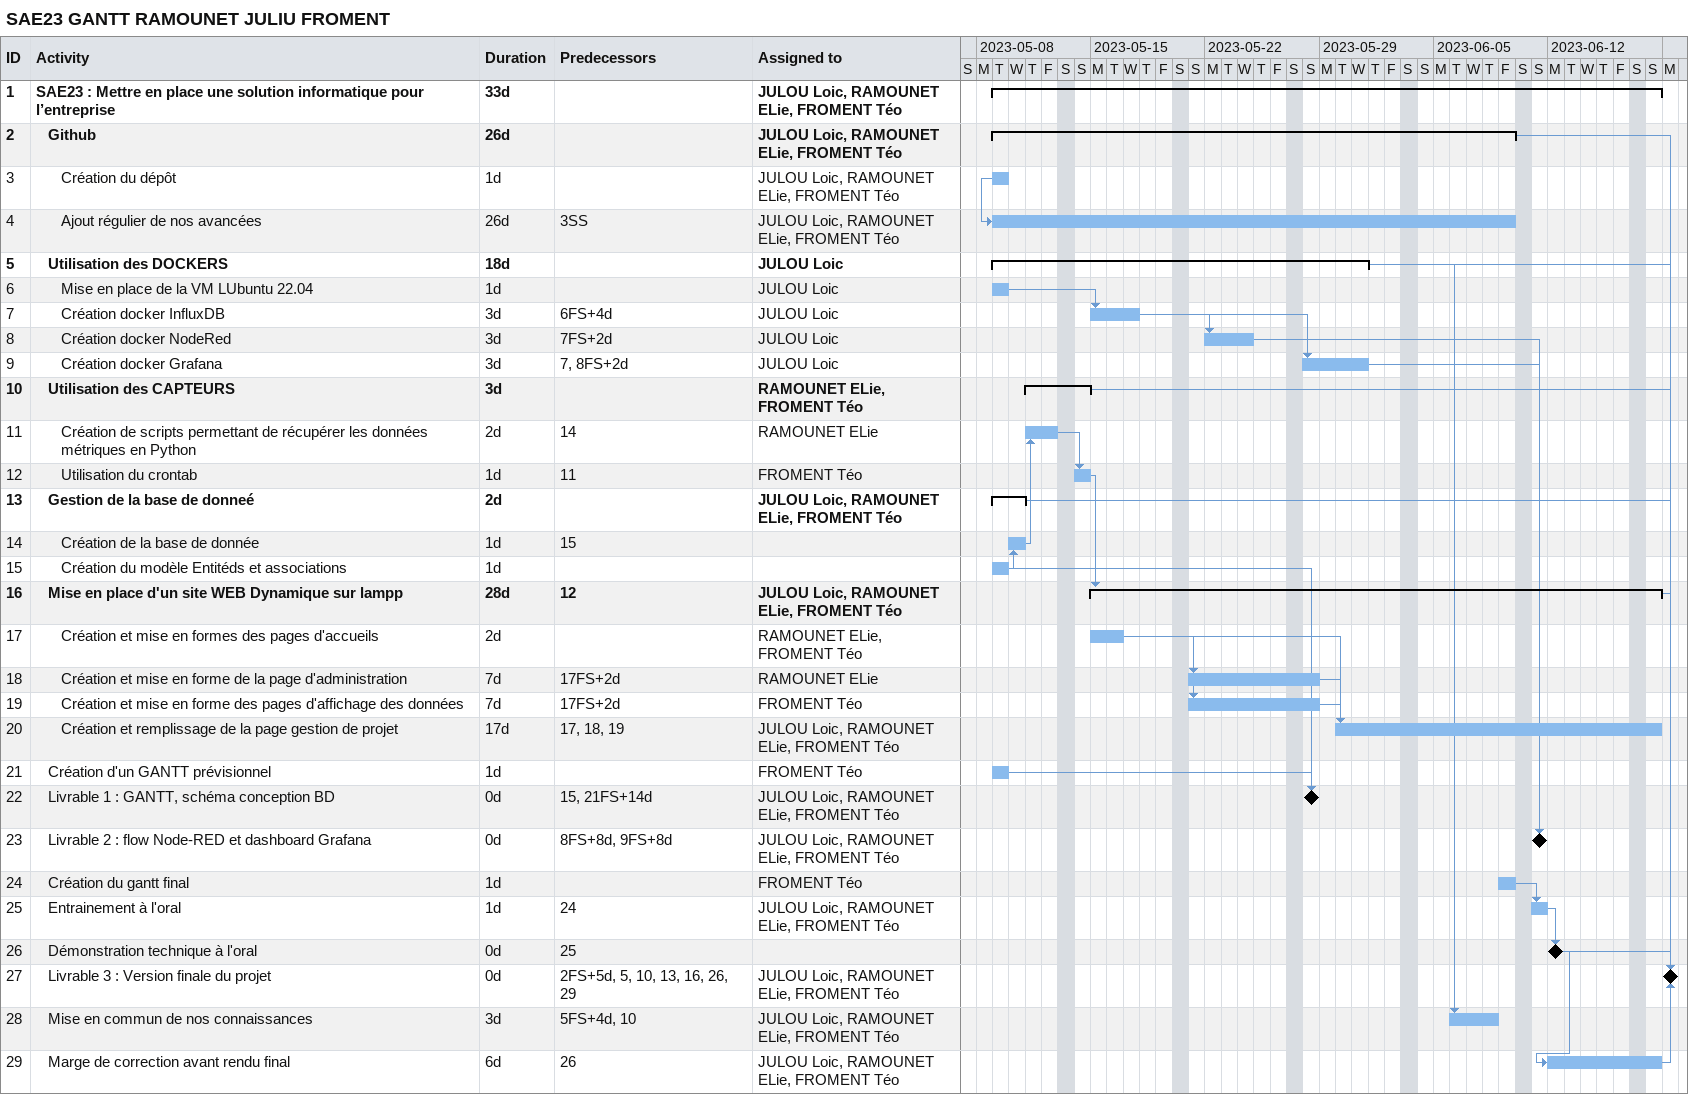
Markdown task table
SAE23 GANTT RAMOUNET JULIU FROMENT

| ID | Level | Task | Duration | Start | Finish | Predecessors | Resources |
|---|---|---|---|---|---|---|---|
| 1 | 1 | **SAE23 : Mettre en place une solution informatique pour l’entreprise** | 33d | 2023-05-09 | 2023-06-18 |  | JULOU Loic, RAMOUNET ELie, FROMENT Téo |
| 2 | 2 | **Github** | 26d | 2023-05-09 | 2023-06-09 |  | JULOU Loic, RAMOUNET ELie, FROMENT Téo |
| 3 | 3 | Création du dépôt | 1d | 2023-05-09 | 2023-05-09 |  | JULOU Loic, RAMOUNET ELie, FROMENT Téo |
| 4 | 3 | Ajout régulier de nos avancées | 26d | 2023-05-09 | 2023-06-09 | 3SS | JULOU Loic, RAMOUNET ELie, FROMENT Téo |
| 5 | 2 | **Utilisation des DOCKERS** | 18d | 2023-05-09 | 2023-05-31 |  | JULOU Loic |
| 6 | 3 | Mise en place de la VM LUbuntu 22.04 | 1d | 2023-05-09 | 2023-05-09 |  | JULOU Loic |
| 7 | 3 | Création docker InfluxDB | 3d | 2023-05-15 | 2023-05-17 | 6FS+4d | JULOU Loic |
| 8 | 3 | Création docker NodeRed | 3d | 2023-05-22 | 2023-05-24 | 7FS+2d | JULOU Loic |
| 9 | 3 | Création docker Grafana | 3d | 2023-05-28 | 2023-05-31 | 7, 8FS+2d | JULOU Loic |
| 10 | 2 | **Utilisation des CAPTEURS** | 3d | 2023-05-11 | 2023-05-14 |  | RAMOUNET ELie, FROMENT Téo |
| 11 | 3 | Création de scripts permettant de récupérer les données métriques en Python | 2d | 2023-05-11 | 2023-05-12 | 14 | RAMOUNET ELie |
| 12 | 3 | Utilisation du crontab | 1d | 2023-05-14 | 2023-05-14 | 11 | FROMENT Téo |
| 13 | 2 | **Gestion de la base de donneé** | 2d | 2023-05-09 | 2023-05-10 |  | JULOU Loic, RAMOUNET ELie, FROMENT Téo |
| 14 | 3 | Création de la base de donnée | 1d | 2023-05-10 | 2023-05-10 | 15 |  |
| 15 | 3 | Création du modèle Entitéds et associations | 1d | 2023-05-09 | 2023-05-09 |  |  |
| 16 | 2 | **Mise en place d'un site WEB Dynamique sur lampp** | 28d | 2023-05-15 | 2023-06-18 | 12 | JULOU Loic, RAMOUNET ELie, FROMENT Téo |
| 17 | 3 | Création et mise en formes des pages d'accueils | 2d | 2023-05-15 | 2023-05-16 |  | RAMOUNET ELie, FROMENT Téo |
| 18 | 3 | Création et mise en forme de la page d'administration | 7d | 2023-05-21 | 2023-05-28 | 17FS+2d | RAMOUNET ELie |
| 19 | 3 | Création et mise en forme des pages d'affichage des données | 7d | 2023-05-21 | 2023-05-28 | 17FS+2d | FROMENT Téo |
| 20 | 3 | Création et remplissage de la page gestion de projet | 17d | 2023-05-30 | 2023-06-18 | 17, 18, 19 | JULOU Loic, RAMOUNET ELie, FROMENT Téo |
| 21 | 2 | Création d'un GANTT prévisionnel | 1d | 2023-05-09 | 2023-05-09 |  | FROMENT Téo |
| 22 | 2 | Livrable 1 : GANTT, schéma conception BD | 0d | 2023-05-28 | 2023-05-28 | 15, 21FS+14d | JULOU Loic, RAMOUNET ELie, FROMENT Téo |
| 23 | 2 | Livrable 2 : flow Node-RED et dashboard Grafana | 0d | 2023-06-11 | 2023-06-11 | 8FS+8d, 9FS+8d | JULOU Loic, RAMOUNET ELie, FROMENT Téo |
| 24 | 2 | Création du gantt final | 1d | 2023-06-09 | 2023-06-09 |  | FROMENT Téo |
| 25 | 2 | Entrainement à l'oral | 1d | 2023-06-11 | 2023-06-11 | 24 | JULOU Loic, RAMOUNET ELie, FROMENT Téo |
| 26 | 2 | Démonstration technique à l'oral | 0d | 2023-06-12 | 2023-06-12 | 25 |  |
| 27 | 2 | Livrable 3 : Version finale du projet | 0d | 2023-06-19 | 2023-06-19 | 2FS+5d, 5, 10, 13, 16, 26, 29 | JULOU Loic, RAMOUNET ELie, FROMENT Téo |
| 28 | 2 | Mise en commun de nos connaissances | 3d | 2023-06-06 | 2023-06-08 | 5FS+4d, 10 | JULOU Loic, RAMOUNET ELie, FROMENT Téo |
| 29 | 2 | Marge de correction avant rendu final | 6d | 2023-06-12 | 2023-06-18 | 26 | JULOU Loic, RAMOUNET ELie, FROMENT Téo |
